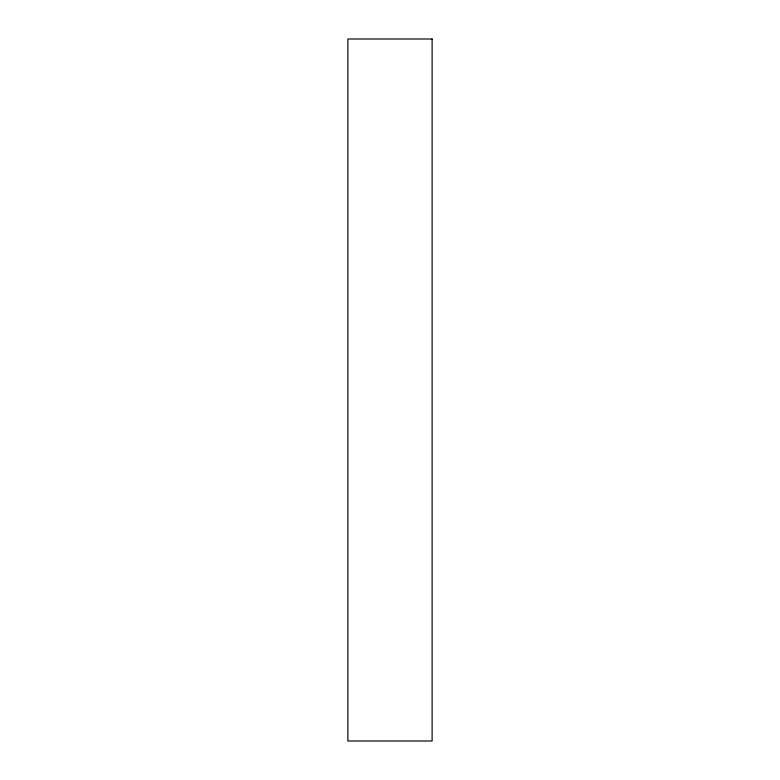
<?xml version="1.0" encoding="UTF-8"?>
<svg xmlns="http://www.w3.org/2000/svg" width="780" height="780" viewBox="0 0 780 780"><rect width="100%" height="100%" fill="white"/><g stroke="black" fill="none" stroke-linecap="round" stroke-linejoin="round"><path stroke-width="1.17" d="M432.12 39L347.88 39L347.88 741L432.12 741L432.12 39"/></g></svg>
